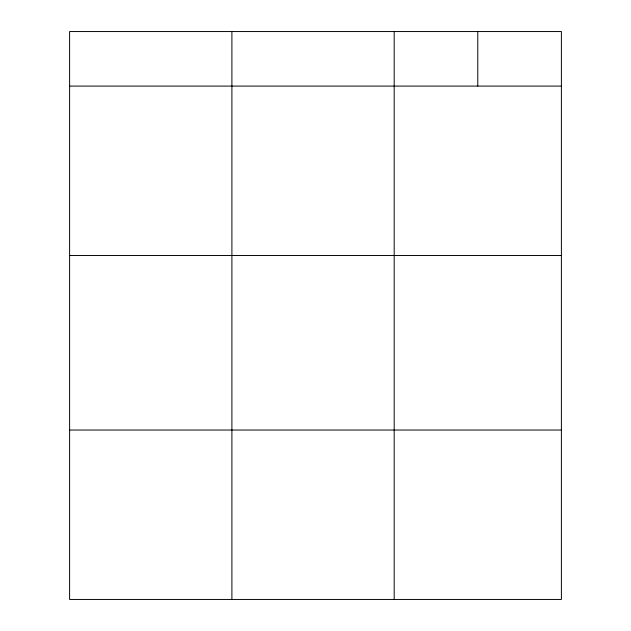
<?xml version="1.0" encoding="UTF-8"?>
<svg xmlns="http://www.w3.org/2000/svg" width="631" height="631" viewBox="0 0 631 631"><rect width="100%" height="100%" fill="white"/><g stroke="black" fill="none" stroke-linecap="round" stroke-linejoin="round"><path stroke-width="0.95" d="M561.393 86.092L561.393 599.45L69.607 599.45L69.607 31.55L561.393 31.55L561.393 86.092L69.607 86.092M69.607 255.5L561.393 255.5M69.607 430.042L561.393 430.042M477.785 31.55L477.785 86.092M394.186 31.55L394.186 599.45M231.9 31.55L231.9 599.45"/></g></svg>
